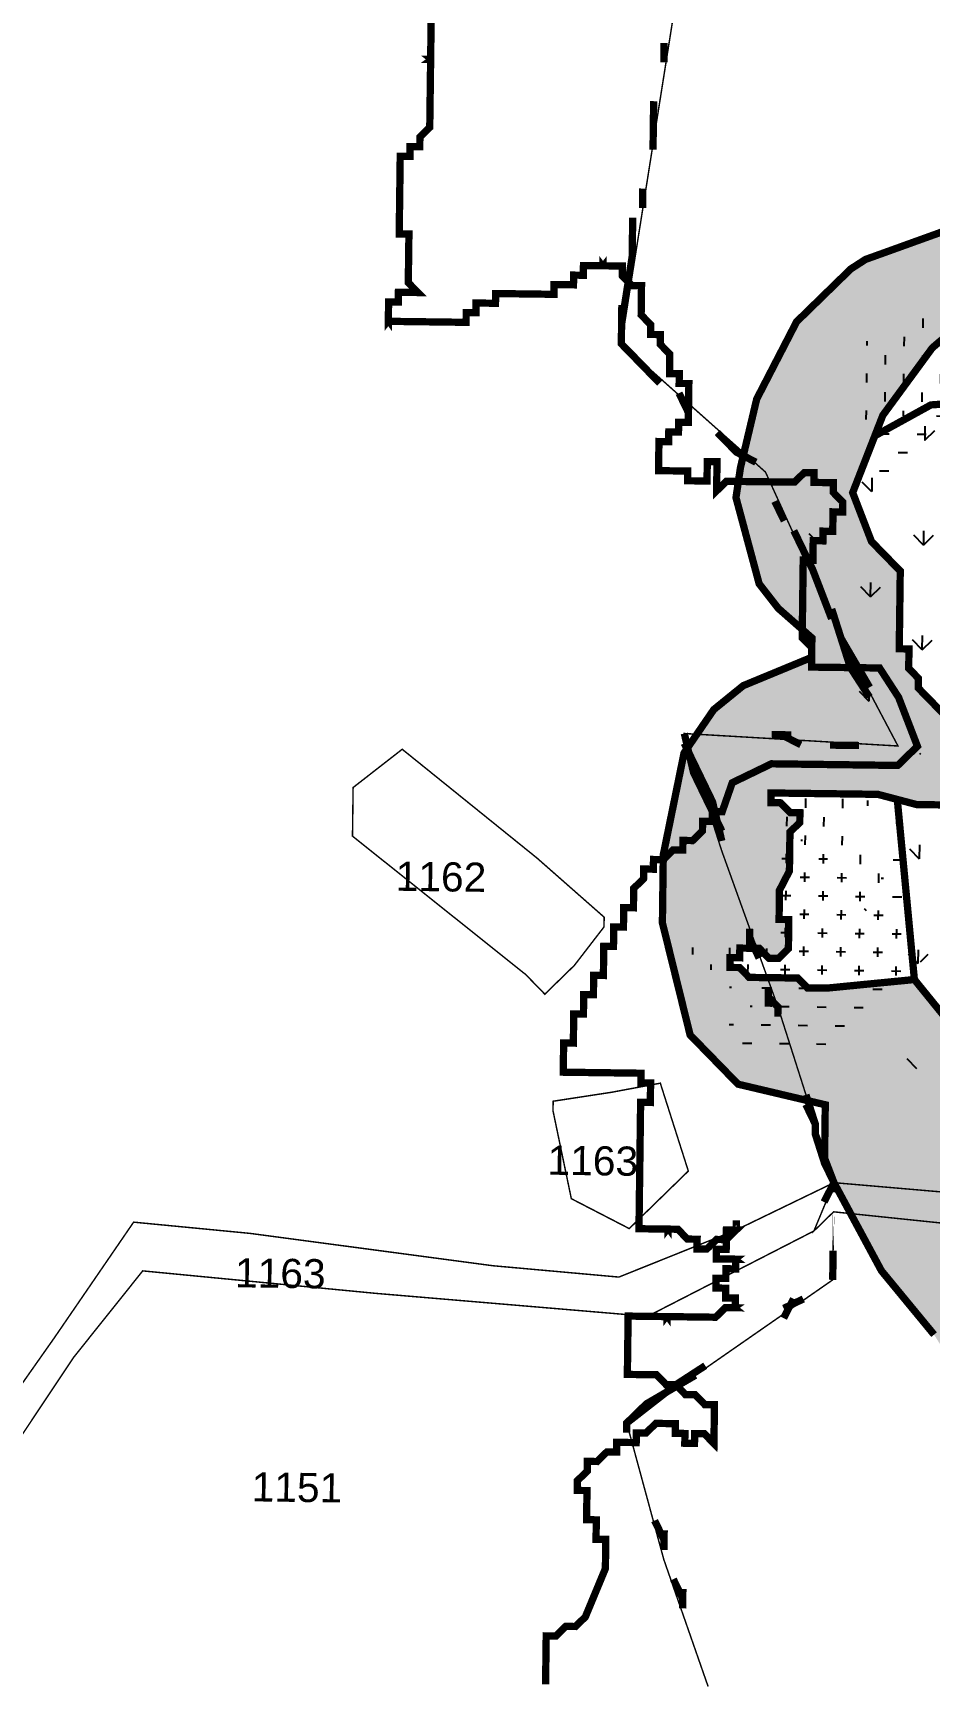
# Model space of a CAD drawing. Header units: metres. Extents: x 259177 to 277314, y 2171367 to 2185445.
# Drawn here: x 265982 to 266348, y 2171507 to 2172185 of the extents above; entities that cross this region are included whole.
import ezdxf

# ---------------------------------------------------------------- set-up
doc = ezdxf.new("R2010")
doc.units = ezdxf.units.M
doc.header["$MEASUREMENT"] = 0
for name, color, linetype in [('CRZ LINE FOR RIVER OR CREEK', 84, 'Continuous'), ('HAZARDS LINE', 1, 'Continuous'), ('HIGH TIDE LINE', 6, 'Continuous'), ('INTERTIDAL ZONE', 5, 'Continuous'), ('MANGROOVE', 112, 'Continuous'), ('MANGROOVE @ 1', 112, 'Continuous'), ('NDZ-200M FROM CRZ', 30, 'Continuous'), ('SURVEY NO.', 7, 'Continuous'), ('SURVEY PLOT BOUNDARY', 35, 'Continuous'), ('VILLAGE BOUNDARY', 212, 'Continuous')]:
    doc.layers.add(name, color=color, linetype=linetype)
doc.styles.add('PDF Arial', font='arial.ttf')
pattern_1 = [(0, (282121.8385900921, 2174200.382870462), (0.0127, 0.0127), [0.00635, -0.01905]), (90, (282121.8417650922, 2174200.379695462), (-0.0127, 0.0127), [0.00635, -0.01905])]

# ---------------------------------------------------------------- blocks, each defined once
blk = doc.blocks.new('FEWEWFEWQT')
at = {"layer": 'INTERTIDAL ZONE'}
h = blk.add_hatch(dxfattribs=at)
h.set_pattern_fill('CROSS', color=256, scale=0.002)
h.set_pattern_definition(pattern_1)
h.paths.add_polyline_path([(282136.1171030496, 2174202.615828844), (282136.1237692997, 2174202.622496067), (282136.1237692997, 2174202.629163289), (282136.1304354108, 2174202.629163289), (282136.1304354108, 2174202.635830511), (282136.1371015219, 2174202.635830511), (282136.1371015219, 2174202.642497733), (282136.1437677719, 2174202.649164956), (282136.150433883, 2174202.649164956), (282136.150433883, 2174202.655832177), (282136.157100133, 2174202.655832177), (282136.1637662441, 2174202.662499539), (282136.1704323552, 2174202.669166761), (282136.1770986052, 2174202.669166761), (282136.1770986052, 2174202.675833983), (282136.1904309663, 2174202.675833983), (282136.2037631886, 2174202.689168428), (282136.2104294386, 2174202.689168428), (282136.2104294386, 2174202.69583565), (282136.2237617997, 2174202.69583565), (282136.2304279107, 2174202.702502872), (282136.2437602719, 2174202.702502872), (282136.250426383, 2174202.709170094), (282136.2704248552, 2174202.709170094), (282136.2970895774, 2174202.715837317), (282136.3037556885, 2174202.722504539), (282136.3370865219, 2174202.722504539), (282136.350418883, 2174202.729171761), (282136.4237466608, 2174202.729171761), (282136.4237466608, 2174202.789176761), (282136.4104144386, 2174202.789176761), (282136.4037481886, 2174202.782509539), (282136.4037481886, 2174202.775842316), (282136.3970820775, 2174202.775842316), (282136.3970820775, 2174202.769175095), (282136.3904158275, 2174202.769175095), (282136.3904158275, 2174202.762507872), (282136.3770836052, 2174202.762507872), (282136.3570849941, 2174202.75584065), (282136.3437527719, 2174202.75584065), (282136.2837572164, 2174202.749173427), (282136.2770911052, 2174202.749173427), (282136.2770911052, 2174202.742506206), (282136.2637587441, 2174202.742506206), (282136.2370940219, 2174202.735838983), (282136.2237617997, 2174202.735838983), (282136.2237617997, 2174202.729171761), (282136.2104294386, 2174202.729171761), (282136.2104294386, 2174202.722504539), (282136.1904309663, 2174202.715837317), (282136.1770986052, 2174202.709170094), (282136.1770986052, 2174202.702502872), (282136.1637662441, 2174202.702502872), (282136.1637662441, 2174202.69583565), (282136.157100133, 2174202.69583565), (282136.1437677719, 2174202.682501205), (282136.0771061052, 2174202.642497733), (282136.0237767997, 2174202.595827178), (282135.9904459663, 2174202.549156622), (282135.9851387832, 2174202.535001971), (282136.0233041432, 2174202.556665561), (282136.0904384663, 2174202.562491067), (282136.0971045775, 2174202.569158289), (282136.0971045775, 2174202.582492733), (282136.1037706885, 2174202.582492733), (282136.1037706885, 2174202.595827178), (282136.1104369385, 2174202.6024944)])
h = blk.add_hatch(dxfattribs=at)
h.set_pattern_fill('CROSS', color=256, scale=0.002)
h.set_pattern_definition(pattern_1)
h.paths.add_polyline_path([(282136.003778258, 2174202.285801345), (282135.9904459663, 2174202.289134955), (282135.9171180497, 2174202.289134955), (282135.9171180497, 2174202.282467733), (282135.9237842996, 2174202.282467733), (282135.9304504108, 2174202.275800511), (282135.9371165219, 2174202.275800511), (282135.9371165219, 2174202.269133289), (282135.9304504108, 2174202.262466067), (282135.9304504108, 2174202.235797178), (282135.9237842996, 2174202.222462733), (282135.9237842996, 2174202.202461067), (282135.9304504108, 2174202.202461067), (282135.9304504108, 2174202.182459261), (282135.9237842996, 2174202.175792039), (282135.9171180497, 2174202.175792039), (282135.9104519386, 2174202.182459261), (282135.8971195775, 2174202.182459261), (282135.8971195775, 2174202.175792039), (282135.8904534663, 2174202.175792039), (282135.8904534663, 2174202.169124817), (282135.8971195775, 2174202.169124817), (282135.9037856886, 2174202.162457594), (282135.9371165219, 2174202.162457594), (282135.9437827719, 2174202.155790372), (282135.957115133, 2174202.155790372), (282136.0171105497, 2174202.162457594)])
at = {"layer": 'MANGROOVE @ 1'}
h = blk.add_hatch(dxfattribs=at)
h.set_pattern_fill('GRASS', color=256, scale=0.002)
h.set_pattern_definition([(90, (282121.8385900921, 2174200.382870462), (-0.03592102448, 0.03592102448), [0.009525, -0.06231704896]), (45, (282121.8385900921, 2174200.382870462), (-0.03592102448427661, 0.03592102448427661), [0.009525, -0.041275]), (135, (282121.8385900921, 2174200.382870462), (-0.03592102448427661, -0.03592102448427661), [0.009525, -0.041275])])
h.paths.add_polyline_path([(282136.1104369385, 2174202.282467733), (282136.1104369385, 2174202.295802178), (282136.1037706885, 2174202.295802178), (282136.1037706885, 2174202.3024694), (282136.0971045775, 2174202.322471066), (282136.0971045775, 2174202.342472733), (282136.0904384663, 2174202.349139955), (282136.0904384663, 2174202.3624744), (282136.0837722163, 2174202.369141622), (282136.0837722163, 2174202.382476067), (282136.0771061052, 2174202.382476067), (282136.0704398552, 2174202.402477733), (282136.0704398552, 2174202.415812178), (282136.0637737441, 2174202.415812178), (282136.0637737441, 2174202.495818845), (282136.0704398552, 2174202.495818845), (282136.0704398552, 2174202.509153289), (282136.0771061052, 2174202.509153289), (282136.0771061052, 2174202.515820511), (282136.0904384663, 2174202.515820511), (282136.0904384663, 2174202.522487733), (282136.1237692997, 2174202.522487733), (282136.1304354108, 2174202.515820511), (282136.1371015219, 2174202.515820511), (282136.1371015219, 2174202.522487733), (282136.1304354108, 2174202.522487733), (282136.1237692997, 2174202.529154955), (282136.0837722163, 2174202.529154955), (282136.0837722163, 2174202.5424894), (282136.0904384663, 2174202.5424894), (282136.0904384663, 2174202.562491067), (282136.0233041432, 2174202.556665561), (282135.9851387832, 2174202.535001971), (282135.9704473552, 2174202.495818845), (282135.9837797163, 2174202.462482733), (282135.9904459663, 2174202.455815511), (282136.0037781885, 2174202.442481067), (282136.0037781885, 2174202.389143289), (282136.0104444386, 2174202.389143289), (282136.0104444386, 2174202.375808844), (282136.0171105497, 2174202.369141622), (282136.0171105497, 2174202.3624744), (282136.0237767997, 2174202.355807178), (282136.0371090219, 2174202.342472733), (282136.0371090219, 2174202.329138289), (282136.0437752719, 2174202.329138289), (282136.0437752719, 2174202.315803844), (282136.050441383, 2174202.309136622), (282136.050441383, 2174202.3024694), (282136.0437752719, 2174202.3024694), (282136.0437752719, 2174202.289134955), (282136.0371090219, 2174202.289134955), (282136.0371090219, 2174202.282467733), (282136.0171105497, 2174202.282467733), (282136.003778258, 2174202.285801345), (282136.0171105497, 2174202.162457594), (282136.050441383, 2174202.122454261), (282136.0437752719, 2174202.095785372), (282136.0404421469, 2174202.079117317), (282136.0794212197, 2174202.044676322), (282136.1275831498, 2174202.03145375), (282136.1668876495, 2174202.047765539), (282136.157100133, 2174202.062449261), (282136.150433883, 2174202.069116483), (282136.150433883, 2174202.075783705), (282136.1437677719, 2174202.075783705), (282136.1437677719, 2174202.082450928), (282136.1371015219, 2174202.082450928), (282136.1371015219, 2174202.08911815), (282136.1304354108, 2174202.095785372), (282136.1304354108, 2174202.129121483), (282136.1171030496, 2174202.195793844), (282136.1171030496, 2174202.215795511)])
at = {"layer": 'NDZ-200M FROM CRZ'}
h = blk.add_hatch(dxfattribs=at)
h.set_pattern_fill('CROSS', color=256, scale=0.002)
h.set_pattern_definition(pattern_1)
h.paths.add_polyline_path([(282136.1437677719, 2174201.895768705), (282136.1237692997, 2174201.942439261), (282136.0771061052, 2174201.989109816), (282136.050441383, 2174202.035780372), (282136.0371090219, 2174202.062449261), (282136.0404421469, 2174202.079117317), (282136.0437752719, 2174202.095785372), (282136.050441383, 2174202.122454261), (282136.0171105497, 2174202.162457594), (282135.957115133, 2174202.155790372), (282135.9437827719, 2174202.155790372), (282135.9371165219, 2174202.162457594), (282135.9037856886, 2174202.162457594), (282135.8971195775, 2174202.169124817), (282135.8904534663, 2174202.169124817), (282135.8904534663, 2174202.175792039), (282135.8971195775, 2174202.175792039), (282135.8971195775, 2174202.182459261), (282135.9104519386, 2174202.182459261), (282135.9171180497, 2174202.175792039), (282135.9237842996, 2174202.175792039), (282135.9304504108, 2174202.182459261), (282135.9304504108, 2174202.202461067), (282135.9237842996, 2174202.202461067), (282135.9237842996, 2174202.222462733), (282135.9304504108, 2174202.235797178), (282135.9304504108, 2174202.262466067), (282135.9371165219, 2174202.269133289), (282135.9371165219, 2174202.275800511), (282135.9304504108, 2174202.275800511), (282135.9237842996, 2174202.282467733), (282135.9171180497, 2174202.282467733), (282135.9171180497, 2174202.289134955), (282135.9904459663, 2174202.289134955), (282136.003778258, 2174202.285801345), (282136.0171105497, 2174202.282467733), (282136.0371090219, 2174202.282467733), (282136.0371090219, 2174202.289134955), (282136.0437752719, 2174202.289134955), (282136.0437752719, 2174202.3024694), (282136.050441383, 2174202.3024694), (282136.050441383, 2174202.309136622), (282136.0437752719, 2174202.315803844), (282136.0437752719, 2174202.329138289), (282136.0371090219, 2174202.329138289), (282136.0371090219, 2174202.342472733), (282136.0237767997, 2174202.355807178), (282136.0171105497, 2174202.3624744), (282136.0171105497, 2174202.369141622), (282136.0104444386, 2174202.375808844), (282136.0104444386, 2174202.389143289), (282136.0037781885, 2174202.389143289), (282136.0037781885, 2174202.442481067), (282135.9904459663, 2174202.455815511), (282135.9837797163, 2174202.462482733), (282135.9704473552, 2174202.495818845), (282135.9851387832, 2174202.535001971), (282135.9904459663, 2174202.549156622), (282136.0237767997, 2174202.595827178), (282136.0771061052, 2174202.642497733), (282136.1437677719, 2174202.682501205), (282136.157100133, 2174202.69583565), (282136.1637662441, 2174202.69583565), (282136.1637662441, 2174202.702502872), (282136.1770986052, 2174202.702502872), (282136.1770986052, 2174202.709170094), (282136.1904309663, 2174202.715837317), (282136.2104294386, 2174202.722504539), (282136.2104294386, 2174202.729171761), (282136.2237617997, 2174202.729171761), (282136.2237617997, 2174202.735838983), (282136.2370940219, 2174202.735838983), (282136.2637587441, 2174202.742506206), (282136.2770911052, 2174202.742506206), (282136.2770911052, 2174202.749173427), (282136.2837572164, 2174202.749173427), (282136.3437527719, 2174202.75584065), (282136.3570849941, 2174202.75584065), (282136.3770836052, 2174202.762507872), (282136.3904158275, 2174202.762507872), (282136.3904158275, 2174202.769175095), (282136.3970820775, 2174202.769175095), (282136.3970820775, 2174202.775842316), (282136.4037481886, 2174202.775842316), (282136.4037481886, 2174202.782509539), (282136.4104144386, 2174202.789176761), (282136.4237466608, 2174202.789176761), (282136.4237466608, 2174202.729171761), (282136.350418883, 2174202.729171761), (282136.3370865219, 2174202.722504539), (282136.3037556885, 2174202.722504539), (282136.2970895774, 2174202.715837317), (282136.2704248552, 2174202.709170094), (282136.250426383, 2174202.709170094), (282136.2437602719, 2174202.702502872), (282136.2304279107, 2174202.702502872), (282136.2237617997, 2174202.69583565), (282136.2104294386, 2174202.69583565), (282136.2104294386, 2174202.689168428), (282136.2037631886, 2174202.689168428), (282136.1904309663, 2174202.675833983), (282136.1770986052, 2174202.675833983), (282136.1770986052, 2174202.669166761), (282136.1704323552, 2174202.669166761), (282136.1637662441, 2174202.662499539), (282136.157100133, 2174202.655832177), (282136.150433883, 2174202.655832177), (282136.150433883, 2174202.649164956), (282136.1437677719, 2174202.649164956), (282136.1371015219, 2174202.642497733), (282136.1371015219, 2174202.635830511), (282136.1304354108, 2174202.635830511), (282136.1304354108, 2174202.629163289), (282136.1237692997, 2174202.629163289), (282136.1237692997, 2174202.622496067), (282136.1171030496, 2174202.615828844), (282136.1104369385, 2174202.6024944), (282136.1037706885, 2174202.595827178), (282136.1037706885, 2174202.582492733), (282136.0971045775, 2174202.582492733), (282136.0971045775, 2174202.569158289), (282136.0904384663, 2174202.562491067), (282136.0904384663, 2174202.5424894), (282136.0837722163, 2174202.5424894), (282136.0837722163, 2174202.529154955), (282136.1237692997, 2174202.529154955), (282136.1304354108, 2174202.522487733), (282136.1371015219, 2174202.522487733), (282136.1371015219, 2174202.515820511), (282136.1304354108, 2174202.515820511), (282136.1237692997, 2174202.522487733), (282136.0904384663, 2174202.522487733), (282136.0904384663, 2174202.515820511), (282136.0771061052, 2174202.515820511), (282136.0771061052, 2174202.509153289), (282136.0704398552, 2174202.509153289), (282136.0704398552, 2174202.495818845), (282136.0637737441, 2174202.495818845), (282136.0637737441, 2174202.415812178), (282136.0704398552, 2174202.415812178), (282136.0704398552, 2174202.402477733), (282136.0771061052, 2174202.382476067), (282136.0837722163, 2174202.382476067), (282136.0837722163, 2174202.369141622), (282136.0904384663, 2174202.3624744), (282136.0904384663, 2174202.349139955), (282136.0971045775, 2174202.342472733), (282136.0971045775, 2174202.322471066), (282136.1037706885, 2174202.3024694), (282136.1037706885, 2174202.295802178), (282136.1104369385, 2174202.295802178), (282136.1104369385, 2174202.282467733), (282136.1171030496, 2174202.215795511), (282136.1171030496, 2174202.195793844), (282136.1304354108, 2174202.129121483), (282136.1304354108, 2174202.095785372), (282136.1371015219, 2174202.08911815), (282136.1371015219, 2174202.082450928), (282136.1437677719, 2174202.082450928), (282136.1437677719, 2174202.075783705), (282136.150433883, 2174202.075783705), (282136.150433883, 2174202.069116483), (282136.157100133, 2174202.062449261), (282136.1668876495, 2174202.047765539), (282136.1704323552, 2174202.042447594), (282136.1770986052, 2174202.035780372), (282136.1770986052, 2174202.02911315), (282136.1837647163, 2174202.022445928), (282136.1837647163, 2174202.015778705), (282136.1904309663, 2174202.015778705), (282136.1904309663, 2174202.009111483), (282136.1970970774, 2174202.002444261), (282136.1970970774, 2174201.989109816), (282136.2037631886, 2174201.989109816), (282136.2037631886, 2174201.96910815), (282136.2104294386, 2174201.96910815), (282136.2104294386, 2174201.942439261), (282136.2170955497, 2174201.942439261), (282136.2170955497, 2174201.929104817), (282136.2237617997, 2174201.922437594), (282136.2237617997, 2174201.915770372), (282136.2304279107, 2174201.90910315), (282136.2304279107, 2174201.902435928), (282136.2437602719, 2174201.889101483), (282136.250426383, 2174201.875767039), (282136.2570924941, 2174201.84909815), (282136.2637587441, 2174201.84909815), (282136.2637587441, 2174201.835763705), (282136.2704248552, 2174201.835763705), (282136.2770911052, 2174201.829096483), (282136.2837572164, 2174201.822429261), (282136.2904233274, 2174201.822429261), (282136.2904233274, 2174201.815762039), (282136.2970895774, 2174201.815762039), (282136.2970895774, 2174201.802427595), (282136.2904233274, 2174201.802427595), (282136.2904233274, 2174201.78909315), (282136.2970895774, 2174201.78909315), (282136.2970895774, 2174201.782425927), (282136.3370865219, 2174201.782425927), (282136.3704173552, 2174201.78909315), (282136.4237466608, 2174201.78909315), (282136.4237466608, 2174201.795760372), (282136.4304129108, 2174201.795760372), (282136.4304129108, 2174201.809094816), (282136.3770836052, 2174201.809094816), (282136.3704173552, 2174201.815762039), (282136.3704173552, 2174201.829096483), (282136.3637512441, 2174201.835763705), (282136.3637512441, 2174201.842430928), (282136.3570849941, 2174201.842430928), (282136.3570849941, 2174201.84909815), (282136.3437527719, 2174201.862432594), (282136.3370865219, 2174201.862432594), (282136.3370865219, 2174201.869099817), (282136.3304204108, 2174201.875767039), (282136.3170880497, 2174201.895768705), (282136.3037556885, 2174201.90910315), (282136.3037556885, 2174201.915770372), (282136.2970895774, 2174201.915770372), (282136.2970895774, 2174201.929104817), (282136.2904233274, 2174201.929104817), (282136.2904233274, 2174201.949106483), (282136.2970895774, 2174201.949106483), (282136.3037556885, 2174201.955773706), (282136.3037556885, 2174201.962440928), (282136.3104219385, 2174201.962440928), (282136.3170880497, 2174201.96910815), (282136.3237541608, 2174201.96910815), (282136.3237541608, 2174201.982442594), (282136.3304204108, 2174201.982442594), (282136.3304204108, 2174202.022445928), (282136.3237541608, 2174202.02911315), (282136.3237541608, 2174202.035780372), (282136.3304204108, 2174202.075783705), (282136.3304204108, 2174202.102452594), (282136.3237541608, 2174202.102452594), (282136.3237541608, 2174202.189126622), (282136.3304204108, 2174202.195793844), (282136.3304204108, 2174202.215795511), (282136.3370865219, 2174202.215795511), (282136.3370865219, 2174202.222462733), (282136.350418883, 2174202.222462733), (282136.350418883, 2174202.229129956), (282136.3637512441, 2174202.229129956), (282136.3637512441, 2174202.235797178), (282136.3704173552, 2174202.235797178), (282136.3704173552, 2174202.2424644), (282136.3637512441, 2174202.249131622), (282136.3637512441, 2174202.255798844), (282136.3570849941, 2174202.262466067), (282136.3570849941, 2174202.269133289), (282136.350418883, 2174202.269133289), (282136.350418883, 2174202.275800511), (282136.3437527719, 2174202.275800511), (282136.3370865219, 2174202.282467733), (282136.3304204108, 2174202.289134955), (282136.3237541608, 2174202.289134955), (282136.3237541608, 2174202.295802178), (282136.3170880497, 2174202.295802178), (282136.3170880497, 2174202.309136622), (282136.3237541608, 2174202.315803844), (282136.3237541608, 2174202.322471066), (282136.3304204108, 2174202.322471066), (282136.3304204108, 2174202.335805511), (282136.3370865219, 2174202.335805511), (282136.3370865219, 2174202.342472733), (282136.350418883, 2174202.342472733), (282136.350418883, 2174202.335805511), (282136.3570849941, 2174202.335805511), (282136.3570849941, 2174202.329138289), (282136.3637512441, 2174202.329138289), (282136.3637512441, 2174202.315803844), (282136.3704173552, 2174202.309136622), (282136.3770836052, 2174202.295802178), (282136.3770836052, 2174202.289134955), (282136.3837497163, 2174202.289134955), (282136.3837497163, 2174202.275800511), (282136.3904158275, 2174202.269133289), (282136.3904158275, 2174202.262466067), (282136.3970820775, 2174202.262466067), (282136.3970820775, 2174202.255798844), (282136.4037481886, 2174202.255798844), (282136.4037481886, 2174202.249131622), (282136.4170805496, 2174202.249131622), (282136.4170805496, 2174202.235797178), (282136.4237466608, 2174202.235797178), (282136.4237466608, 2174202.215795511), (282136.4170805496, 2174202.215795511), (282136.4170805496, 2174202.202461067), (282136.4104144386, 2174202.202461067), (282136.4104144386, 2174202.195793844), (282136.4037481886, 2174202.195793844), (282136.4037481886, 2174202.189126622), (282136.3904158275, 2174202.189126622), (282136.3904158275, 2174202.182459261), (282136.3837497163, 2174202.182459261), (282136.3837497163, 2174202.175792039), (282136.3770836052, 2174202.169124817), (282136.3770836052, 2174202.155790372), (282136.3704173552, 2174202.14912315), (282136.3704173552, 2174202.129121483), (282136.3637512441, 2174202.122454261), (282136.3637512441, 2174202.109119817), (282136.3570849941, 2174202.075783705), (282136.350418883, 2174202.069116483), (282136.350418883, 2174202.055782039), (282136.3437527719, 2174202.049114816), (282136.3437527719, 2174202.042447594), (282136.350418883, 2174202.042447594), (282136.350418883, 2174202.035780372), (282136.3570849941, 2174202.035780372), (282136.3570849941, 2174202.02911315), (282136.3770836052, 2174202.02911315), (282136.3904158275, 2174202.02911315), (282136.3970820775, 2174202.022445928), (282136.4104144386, 2174202.022445928), (282136.4104144386, 2174202.015778705), (282136.4304129108, 2174202.015778705), (282136.4304129108, 2174202.022445928), (282136.450411383, 2174202.022445928), (282136.4570774941, 2174202.02911315), (282136.4637437441, 2174202.02911315), (282136.4637437441, 2174202.035780372), (282136.4704098552, 2174202.042447594), (282136.4770761052, 2174202.042447594), (282136.4770761052, 2174202.035780372), (282136.4837422163, 2174202.035780372), (282136.4837422163, 2174202.022445928), (282136.4904083274, 2174202.022445928), (282136.4970745774, 2174202.015778705), (282136.5037406886, 2174202.015778705), (282136.5037406886, 2174202.009111483), (282136.5437377719, 2174202.009111483), (282136.5437377719, 2174202.015778705), (282136.550403883, 2174202.015778705), (282136.550403883, 2174202.022445928), (282136.5904008275, 2174202.022445928), (282136.5904008275, 2174202.02911315), (282136.5970670775, 2174202.02911315), (282136.5970670775, 2174202.035780372), (282136.6037331885, 2174202.035780372), (282136.6037331885, 2174202.042447594), (282136.6103994385, 2174202.049114816), (282136.6170655497, 2174202.049114816), (282136.6170655497, 2174202.055782039), (282136.6237316608, 2174202.062449261), (282136.6237316608, 2174202.069116483), (282136.650396383, 2174202.069116483), (282136.650396383, 2174202.075783705), (282136.6637287441, 2174202.075783705), (282136.6637287441, 2174202.082450928), (282136.6703948552, 2174202.08911815), (282136.6703948552, 2174202.095785372), (282136.6770611052, 2174202.102452594), (282136.6903933274, 2174202.115787039), (282136.6903933274, 2174202.122454261), (282136.6970595774, 2174202.122454261), (282136.6970595774, 2174202.129121483), (282136.7037256886, 2174202.129121483), (282136.7103919386, 2174202.135788706), (282136.7237241608, 2174202.135788706), (282136.7237241608, 2174202.142455928), (282136.7370565219, 2174202.142455928), (282136.7370565219, 2174202.129121483), (282136.743722633, 2174202.129121483), (282136.743722633, 2174202.095785372), (282136.750388883, 2174202.08911815), (282136.7837197163, 2174202.08911815), (282136.8037181885, 2174202.075783705), (282136.8303829108, 2174202.075783705), (282136.8970445775, 2174202.062449261), (282136.9237091608, 2174202.062449261), (282136.950373883, 2174202.08911815), (282136.9703723552, 2174202.095785372), (282137.0103692997, 2174202.095785372), (282137.0303679107, 2174202.082450928), (282137.043700133, 2174202.055782039), (282137.050366383, 2174202.035780372), (282137.050366383, 2174202.015778705), (282137.0636987441, 2174201.989109816), (282137.0836972164, 2174201.96910815), (282137.1170280497, 2174201.962440928), (282137.1636912441, 2174201.962440928), (282137.1903558274, 2174201.975775372), (282137.1970220775, 2174201.889101483), (282137.1970220775, 2174201.822429261), (282137.1836897163, 2174201.822429261), (282137.0636987441, 2174201.835763705), (282137.043700133, 2174201.842430928), (282137.0237016608, 2174201.882434261), (282137.0170355497, 2174201.929104817), (282136.9970370774, 2174201.942439261), (282136.9770384663, 2174201.942439261), (282136.9637062441, 2174201.915770372), (282136.9703723552, 2174201.895768705), (282136.9770384663, 2174201.869099817), (282136.9903708274, 2174201.84909815), (282136.9970370774, 2174201.835763705), (282136.7170580497, 2174201.809094816), (282136.7170580497, 2174201.802427595), (282136.7103919386, 2174201.802427595), (282136.7103919386, 2174201.795760372), (282136.6837272163, 2174201.795760372), (282136.6837272163, 2174201.775758706), (282136.7570549941, 2174201.775758706), (282136.7570549941, 2174201.782425927), (282136.7770534664, 2174201.782425927), (282136.8037181885, 2174201.78909315), (282136.850381383, 2174201.78909315), (282136.9170430496, 2174201.802427595), (282136.943707633, 2174201.802427595), (282136.9970370774, 2174201.809094816), (282137.1570249941, 2174201.809094816), (282137.1703573552, 2174201.802427595), (282137.1836897163, 2174201.802427595), (282137.1903558274, 2174201.795760372), (282137.1970220775, 2174201.795760372), (282137.2036881886, 2174201.78909315), (282137.2170205496, 2174201.78909315), (282137.2370190219, 2174201.775758706), (282137.243685133, 2174201.769091483), (282137.250351383, 2174201.769091483), (282137.250351383, 2174201.762424261), (282137.2570174941, 2174201.762424261), (282137.2570174941, 2174201.755757039), (282137.2650168552, 2174201.755757039), (282137.2703498552, 2174201.782425927), (282137.2836822163, 2174201.84909815), (282137.2890990477, 2174201.882323205), (282137.2770159663, 2174201.922437594), (282137.2703498552, 2174202.002444261), (282137.250351383, 2174202.035548632), (282137.1986681985, 2174202.051795245), (282137.1770234663, 2174202.055782039), (282137.1230517955, 2174202.04801693), (282137.1105718003, 2174202.111062302), (282137.0923122112, 2174202.149043711), (282137.0038352071, 2174202.180759454), (282136.950373883, 2174202.182459261), (282136.9037106886, 2174202.155790372), (282136.8970445775, 2174202.14912315), (282136.850381383, 2174202.155790372), (282136.7837197163, 2174202.175792039), (282136.7170580497, 2174202.175792039), (282136.6637287441, 2174202.169124817), (282136.6137324941, 2174202.14912315), (282136.5442316871, 2174202.10827219), (282136.5404046469, 2174202.102452594), (282136.5037406886, 2174202.102452594), (282136.4370790219, 2174202.109119817), (282136.4237466608, 2174202.105786205), (282136.4104144386, 2174202.115787039), (282136.4404121469, 2174202.125787872), (282136.4770761052, 2174202.175792039), (282136.4837422163, 2174202.202461067), (282136.4770761052, 2174202.229129956), (282136.4137474941, 2174202.289134955), (282136.4170805496, 2174202.309776558), (282136.4104144386, 2174202.335805511), (282136.3737504802, 2174202.375808844), (282136.3404196469, 2174202.375808844), (282136.3186759534, 2174202.359934852), (282136.2704248552, 2174202.319137455), (282136.2770911052, 2174202.265799677), (282136.2704248552, 2174202.195793844), (282136.2737579802, 2174202.135788706), (282136.2919771847, 2174202.087694889), (282136.2937564524, 2174202.072450094), (282136.2704248552, 2174202.042447594), (282136.2404866873, 2174202.082738602), (282136.2237617997, 2174202.109119817), (282136.2104294386, 2174202.142455928), (282136.200430133, 2174202.215795511), (282136.1904309663, 2174202.275800511), (282136.1770986052, 2174202.3324719), (282136.1531796989, 2174202.354434055), (282136.1471008274, 2174202.382476067), (282136.1437677719, 2174202.385809678), (282136.1404346469, 2174202.442481067), (282136.1437677719, 2174202.459149122), (282136.153767008, 2174202.4824844), (282136.1637662441, 2174202.502486066), (282136.1770986052, 2174202.5724919), (282136.1670992997, 2174202.605828011), (282136.1637662441, 2174202.622466918), (282136.2037631886, 2174202.655832177), (282136.2237617997, 2174202.662499539), (282136.2470933275, 2174202.675833983), (282136.2637587441, 2174202.675833983), (282136.3204211052, 2174202.69583565), (282136.3404196469, 2174202.69583565), (282136.3437527719, 2174202.702502872), (282136.3704173552, 2174202.702502872), (282136.3837497163, 2174202.69583565), (282136.4370790219, 2174202.689168428), (282136.450411383, 2174202.69583565), (282136.4537444385, 2174202.705836483), (282136.4662160272, 2174202.734508663), (282136.4570774941, 2174202.75584065), (282136.4337459664, 2174202.802511205), (282136.3770836052, 2174202.802511205), (282136.3737504802, 2174202.795843983), (282136.3170880497, 2174202.782509539), (282136.3037556885, 2174202.775842316), (282136.2537594386, 2174202.772508706), (282136.1970970774, 2174202.75584065), (282136.1737654802, 2174202.739172594), (282136.1471008274, 2174202.722504539), (282136.0928564103, 2174202.686551704), (282136.0604406886, 2174202.689168428), (282136.0304429108, 2174202.675833983), (282135.9771136052, 2174202.655832177), (282135.9671142997, 2174202.649164956), (282135.9304504108, 2174202.612495233), (282135.9037856886, 2174202.559157455), (282135.8932703058, 2174202.512025075), (282135.8904534663, 2174202.491383377), (282135.9071188135, 2174202.432480233), (282135.9204511747, 2174202.415812178), (282135.9437827719, 2174202.395810511), (282135.9437827719, 2174202.382476067), (282135.8971195775, 2174202.3624744), (282135.8771210358, 2174202.345806344), (282135.857122633, 2174202.315803844), (282135.8437902719, 2174202.245798011), (282135.8437902719, 2174202.199127455), (282135.8637887441, 2174202.122454261), (282135.8971195775, 2174202.08911815), (282135.957115133, 2174202.075783705), (282135.957115133, 2174202.035780372), (282135.9637812441, 2174202.022445928), (282135.9971120774, 2174201.962440928), (282136.0337760358, 2174201.919103983), (282136.0704398552, 2174201.862432594), (282136.0904384663, 2174201.822429261), (282136.0971045775, 2174201.795760372), (282136.1171030496, 2174201.702419122), (282136.122637748, 2174201.691348111), (282136.1237692997, 2174201.682417456), (282136.2237617997, 2174201.682417456), (282136.2170955497, 2174201.689084677), (282136.2170955497, 2174201.6957519), (282136.2104294386, 2174201.6957519), (282136.2104294386, 2174201.702419122), (282136.2037631886, 2174201.709086345), (282136.2037631886, 2174201.715753566), (282136.1970970774, 2174201.715753566), (282136.1970970774, 2174201.722420928), (282136.1904309663, 2174201.722420928), (282136.1904309663, 2174201.72908815), (282136.1970970774, 2174201.72908815), (282136.1970970774, 2174201.742422594), (282136.2237617997, 2174201.742422594), (282136.2237617997, 2174201.755757039), (282136.2037631886, 2174201.755757039), (282136.1770986052, 2174201.829096483)])
at = {"layer": 'CRZ LINE FOR RIVER OR CREEK', "ltscale": 0.05, "const_width": 0.005}
blk.add_lwpolyline([(282136.0337760358, 2174201.919103983), (282135.9971120774, 2174201.962440928), (282135.9637812441, 2174202.022445928), (282135.957115133, 2174202.035780372), (282135.957115133, 2174202.075783705), (282135.8971195775, 2174202.08911815), (282135.8637887441, 2174202.122454261), (282135.8437902719, 2174202.199127455), (282135.8437902719, 2174202.245798011), (282135.857122633, 2174202.315803844), (282135.8771210358, 2174202.345806344), (282135.8971195775, 2174202.3624744), (282135.9437827719, 2174202.382476067), (282135.9437827719, 2174202.395810511), (282135.9204511747, 2174202.415812178), (282135.9071188135, 2174202.432480233), (282135.8904534663, 2174202.491383377), (282135.8932703058, 2174202.512025075), (282135.9037856886, 2174202.559157455), (282135.9304504108, 2174202.612495233), (282135.9671142997, 2174202.649164956), (282135.9771136052, 2174202.655832177), (282136.0304429108, 2174202.675833983)], dxfattribs=at)
at = {"layer": 'HAZARDS LINE', "lineweight": 18, "const_width": 0.005}
blk.add_lwpolyline([(282135.6771361052, 2174202.829180094), (282135.6771361052, 2174202.789176761), (282135.6771361052, 2174202.742506206), (282135.6704699941, 2174202.735838983), (282135.6704699941, 2174202.729171761), (282135.6638037441, 2174202.729171761), (282135.6638037441, 2174202.722504539), (282135.657137633, 2174202.722504539), (282135.657137633, 2174202.669166761), (282135.6638037441, 2174202.669166761), (282135.6638037441, 2174202.635830511), (282135.6704699941, 2174202.629163289), (282135.657137633, 2174202.629163289), (282135.657137633, 2174202.622496067), (282135.650471383, 2174202.622496067), (282135.650471383, 2174202.609161622), (282135.7038008274, 2174202.609161622), (282135.7038008274, 2174202.615828844), (282135.7104669386, 2174202.615828844), (282135.7104669386, 2174202.622496067), (282135.7237992997, 2174202.622496067), (282135.7237992997, 2174202.629163289), (282135.7637962441, 2174202.629163289), (282135.7637962441, 2174202.635830511), (282135.7771286052, 2174202.635830511), (282135.7771286052, 2174202.642497733), (282135.7837947163, 2174202.642497733), (282135.7837947163, 2174202.649164956), (282135.7971270774, 2174202.649164956), (282135.8104594385, 2174202.649164956), (282135.8104594385, 2174202.642497733), (282135.8171255497, 2174202.635830511), (282135.8237917997, 2174202.635830511), (282135.8237917997, 2174202.615828844), (282135.8304579108, 2174202.609161622), (282135.8304579108, 2174202.6024944), (282135.8371240219, 2174202.6024944), (282135.8371240219, 2174202.595827178), (282135.8437902719, 2174202.589159955), (282135.8437902719, 2174202.575825511), (282135.850456383, 2174202.575825511), (282135.850456383, 2174202.569158289), (282135.857122633, 2174202.569158289), (282135.857122633, 2174202.5424894), (282135.850456383, 2174202.5424894), (282135.850456383, 2174202.535822178), (282135.8437902719, 2174202.535822178), (282135.8437902719, 2174202.529154955), (282135.8371240219, 2174202.529154955), (282135.8371240219, 2174202.509153289), (282135.857122633, 2174202.509153289), (282135.857122633, 2174202.502486066), (282135.8704548552, 2174202.502486066), (282135.8704548552, 2174202.515820511), (282135.8771211052, 2174202.515820511), (282135.8771211052, 2174202.495818845), (282135.8837872163, 2174202.502486066), (282135.9304504108, 2174202.502486066), (282135.9371165219, 2174202.509153289), (282135.9437827719, 2174202.509153289), (282135.9437827719, 2174202.502486066), (282135.957115133, 2174202.502486066), (282135.957115133, 2174202.495818845), (282135.9637812441, 2174202.489151622), (282135.9637812441, 2174202.4824844), (282135.957115133, 2174202.4824844), (282135.957115133, 2174202.469149956), (282135.950448883, 2174202.469149956), (282135.950448883, 2174202.462482733), (282135.9437827719, 2174202.462482733), (282135.9437827719, 2174202.449148289), (282135.9371165219, 2174202.449148289), (282135.9371165219, 2174202.395810511), (282135.9437827719, 2174202.389143289), (282135.9437827719, 2174202.375808844), (282135.9904459663, 2174202.375808844), (282136.0037781885, 2174202.355807178), (282136.0171105497, 2174202.322471066), (282136.0037781885, 2174202.309136622), (282135.9171180497, 2174202.309136622), (282135.8904534663, 2174202.295802178), (282135.8837872163, 2174202.275800511), (282135.8771211052, 2174202.275800511), (282135.8771211052, 2174202.269133289), (282135.8704548552, 2174202.269133289), (282135.8704548552, 2174202.262466067), (282135.8637887441, 2174202.255798844), (282135.857122633, 2174202.255798844), (282135.857122633, 2174202.249131622), (282135.850456383, 2174202.249131622), (282135.8437902719, 2174202.2424644), (282135.8371240219, 2174202.2424644), (282135.8371240219, 2174202.235797178), (282135.8304579108, 2174202.235797178), (282135.8304579108, 2174202.229129956), (282135.8237917997, 2174202.222462733), (282135.8237917997, 2174202.209128289), (282135.8171255497, 2174202.209128289), (282135.8171255497, 2174202.195793844), (282135.8104594385, 2174202.195793844), (282135.8104594385, 2174202.182459261), (282135.8037931885, 2174202.182459261), (282135.8037931885, 2174202.162457594), (282135.7971270774, 2174202.162457594), (282135.7971270774, 2174202.14912315), (282135.7904609664, 2174202.14912315), (282135.7904609664, 2174202.135788706), (282135.7837947163, 2174202.135788706), (282135.7837947163, 2174202.115787039), (282135.7771286052, 2174202.115787039), (282135.7771286052, 2174202.095785372), (282135.8304579108, 2174202.095785372), (282135.8304579108, 2174202.08911815), (282135.8371240219, 2174202.08911815), (282135.8371240219, 2174202.075783705), (282135.8304579108, 2174202.075783705), (282135.8304579108, 2174201.989109816), (282135.850456383, 2174201.989109816), (282135.857122633, 2174201.989109816), (282135.8637887441, 2174201.982442594), (282135.8704548552, 2174201.982442594), (282135.8704548552, 2174201.975775372), (282135.8771211052, 2174201.975775372), (282135.8837872163, 2174201.982442594), (282135.8904534663, 2174201.982442594), (282135.8904534663, 2174201.989109816), (282135.8971195775, 2174201.989109816), (282135.8904534663, 2174201.982442594), (282135.8904534663, 2174201.975775372), (282135.8837872163, 2174201.975775372), (282135.8837872163, 2174201.96910815), (282135.8971195775, 2174201.96910815), (282135.8971195775, 2174201.962440928), (282135.8904534663, 2174201.962440928), (282135.8904534663, 2174201.955773706), (282135.8837872163, 2174201.955773706), (282135.8837872163, 2174201.949106483), (282135.8904534663, 2174201.949106483), (282135.8904534663, 2174201.942439261), (282135.8971195775, 2174201.942439261), (282135.8971195775, 2174201.935772039), (282135.8904534663, 2174201.935772039), (282135.8837872163, 2174201.929104817), (282135.850456383, 2174201.929104817), (282135.8237917997, 2174201.929104817), (282135.8237917997, 2174201.889101483), (282135.8437902719, 2174201.889101483), (282135.850456383, 2174201.882434261), (282135.857122633, 2174201.882434261), (282135.8637887441, 2174201.875767039), (282135.8704548552, 2174201.875767039), (282135.8771211052, 2174201.869099817), (282135.8837872163, 2174201.869099817), (282135.8837872163, 2174201.842430928), (282135.8771211052, 2174201.84909815), (282135.8704548552, 2174201.84909815), (282135.8704548552, 2174201.842430928), (282135.8637887441, 2174201.842430928), (282135.8637887441, 2174201.84909815), (282135.857122633, 2174201.84909815), (282135.857122633, 2174201.855765372), (282135.8437902719, 2174201.855765372), (282135.8371240219, 2174201.84909815), (282135.8304579108, 2174201.84909815), (282135.8304579108, 2174201.842430928), (282135.8171255497, 2174201.842430928), (282135.8171255497, 2174201.835763705), (282135.8104594385, 2174201.835763705), (282135.8037931885, 2174201.829096483), (282135.7971270774, 2174201.829096483), (282135.7971270774, 2174201.822429261), (282135.7904609664, 2174201.815762039), (282135.7904609664, 2174201.809094816), (282135.7971270774, 2174201.809094816), (282135.7971270774, 2174201.78909315), (282135.8037931885, 2174201.78909315), (282135.8037931885, 2174201.775758706), (282135.8104594385, 2174201.775758706), (282135.8104594385, 2174201.755757039), (282135.7971270774, 2174201.722420928), (282135.7904609664, 2174201.715753566), (282135.7837947163, 2174201.715753566), (282135.7771286052, 2174201.709086345), (282135.7704623552, 2174201.709086345), (282135.7704623552, 2174201.675750233)], dxfattribs=at)
for points in [[(282135.6704699941, 2174202.789176761), (282135.6771361052, 2174202.789176761)], [(282135.7971270774, 2174202.655832177), (282135.7971270774, 2174202.649164956)], [(282135.650471383, 2174202.6024944), (282135.650471383, 2174202.609161622)], [(282135.8971195775, 2174201.989109816), (282135.8971195775, 2174201.995777039)], [(282135.850456383, 2174201.982442594), (282135.850456383, 2174201.989109816)], [(282135.9037856886, 2174201.96910815), (282135.8971195775, 2174201.96910815)], [(282135.9037856886, 2174201.935772039), (282135.8971195775, 2174201.935772039)], [(282135.850456383, 2174201.922437594), (282135.850456383, 2174201.929104817)]]:
    blk.add_lwpolyline(points, close=True, dxfattribs=at)
at = {"layer": 'HIGH TIDE LINE', "lineweight": 35, "const_width": 0.005}
for points in [[(282136.050441383, 2174202.122454261), (282136.0171105497, 2174202.162457594), (282135.957115133, 2174202.155790372), (282135.9437827719, 2174202.155790372), (282135.9371165219, 2174202.162457594), (282135.9037856886, 2174202.162457594), (282135.8971195775, 2174202.169124817), (282135.8904534663, 2174202.169124817), (282135.8904534663, 2174202.175792039), (282135.8971195775, 2174202.175792039), (282135.8971195775, 2174202.182459261), (282135.9104519386, 2174202.182459261), (282135.9171180497, 2174202.175792039), (282135.9237842996, 2174202.175792039), (282135.9304504108, 2174202.182459261), (282135.9304504108, 2174202.202461067), (282135.9237842996, 2174202.202461067), (282135.9237842996, 2174202.222462733), (282135.9304504108, 2174202.235797178), (282135.9304504108, 2174202.262466067), (282135.9371165219, 2174202.269133289), (282135.9371165219, 2174202.275800511), (282135.9304504108, 2174202.275800511), (282135.9237842996, 2174202.282467733), (282135.9171180497, 2174202.282467733), (282135.9171180497, 2174202.289134955), (282135.9904459663, 2174202.289134955), (282136.0171105497, 2174202.282467733), (282136.0371090219, 2174202.282467733)], [(282136.0371090219, 2174202.342472733), (282136.0237767997, 2174202.355807178), (282136.0171105497, 2174202.3624744), (282136.0171105497, 2174202.369141622), (282136.0104444386, 2174202.375808844), (282136.0104444386, 2174202.389143289), (282136.0037781885, 2174202.389143289), (282136.0037781885, 2174202.442481067), (282135.9904459663, 2174202.455815511), (282135.9837797163, 2174202.462482733), (282135.9704473552, 2174202.495818845), (282135.9904459663, 2174202.549156622), (282136.0237767997, 2174202.595827178), (282136.0771061052, 2174202.642497733)]]:
    blk.add_lwpolyline(points, dxfattribs=at)
at = {"layer": 'INTERTIDAL ZONE', "const_width": 0.005}
blk.add_lwpolyline([(282136.0771061052, 2174202.642497733), (282136.0237767997, 2174202.595827178), (282135.9904459663, 2174202.549156622), (282135.9851387832, 2174202.535001971), (282136.0233041432, 2174202.556665561), (282136.0904384663, 2174202.562491067)], dxfattribs=at)
blk.add_lwpolyline([(282136.003778258, 2174202.285801345), (282135.9904459663, 2174202.289134955), (282135.9171180497, 2174202.289134955), (282135.9171180497, 2174202.282467733), (282135.9237842996, 2174202.282467733), (282135.9304504108, 2174202.275800511), (282135.9371165219, 2174202.275800511), (282135.9371165219, 2174202.269133289), (282135.9304504108, 2174202.262466067), (282135.9304504108, 2174202.235797178), (282135.9237842996, 2174202.222462733), (282135.9237842996, 2174202.202461067), (282135.9304504108, 2174202.202461067), (282135.9304504108, 2174202.182459261), (282135.9237842996, 2174202.175792039), (282135.9171180497, 2174202.175792039), (282135.9104519386, 2174202.182459261), (282135.8971195775, 2174202.182459261), (282135.8971195775, 2174202.175792039), (282135.8904534663, 2174202.175792039), (282135.8904534663, 2174202.169124817), (282135.8971195775, 2174202.169124817), (282135.9037856886, 2174202.162457594), (282135.9371165219, 2174202.162457594), (282135.9437827719, 2174202.155790372), (282135.957115133, 2174202.155790372), (282136.0171105497, 2174202.162457594)], close=True, dxfattribs=at)
at = {"layer": 'MANGROOVE', "const_width": 0.005}
for points in [[(282136.0904384663, 2174202.562491067), (282136.0233041432, 2174202.556665561), (282135.9851387832, 2174202.535001971), (282135.9704473552, 2174202.495818845), (282135.9837797163, 2174202.462482733), (282135.9904459663, 2174202.455815511), (282136.0037781885, 2174202.442481067), (282136.0037781885, 2174202.389143289), (282136.0104444386, 2174202.389143289), (282136.0104444386, 2174202.375808844), (282136.0171105497, 2174202.369141622), (282136.0171105497, 2174202.3624744), (282136.0237767997, 2174202.355807178), (282136.0371090219, 2174202.342472733)], [(282136.0371090219, 2174202.282467733), (282136.0171105497, 2174202.282467733), (282136.003778258, 2174202.285801345), (282136.0171105497, 2174202.162457594), (282136.050441383, 2174202.122454261)]]:
    blk.add_lwpolyline(points, dxfattribs=at)
at = {"layer": 'NDZ-200M FROM CRZ', "const_width": 0.005}
for points in [[(282136.0304429108, 2174202.675833983), (282135.9771136052, 2174202.655832177), (282135.9671142997, 2174202.649164956), (282135.9304504108, 2174202.612495233), (282135.9037856886, 2174202.559157455), (282135.8932703058, 2174202.512025075), (282135.8904534663, 2174202.491383377), (282135.9071188135, 2174202.432480233), (282135.9204511747, 2174202.415812178), (282135.9437827719, 2174202.395810511), (282135.9437827719, 2174202.382476067), (282135.8971195775, 2174202.3624744), (282135.8771210358, 2174202.345806344), (282135.857122633, 2174202.315803844), (282135.8437902719, 2174202.245798011), (282135.8437902719, 2174202.199127455), (282135.8637887441, 2174202.122454261), (282135.8971195775, 2174202.08911815), (282135.957115133, 2174202.075783705), (282135.957115133, 2174202.035780372), (282135.9637812441, 2174202.022445928), (282135.9971120774, 2174201.962440928), (282136.0337760358, 2174201.919103983)], [(282136.050441383, 2174202.122454261), (282136.0171105497, 2174202.162457594), (282135.957115133, 2174202.155790372), (282135.9437827719, 2174202.155790372), (282135.9371165219, 2174202.162457594), (282135.9037856886, 2174202.162457594), (282135.8971195775, 2174202.169124817), (282135.8904534663, 2174202.169124817), (282135.8904534663, 2174202.175792039), (282135.8971195775, 2174202.175792039), (282135.8971195775, 2174202.182459261), (282135.9104519386, 2174202.182459261), (282135.9171180497, 2174202.175792039), (282135.9237842996, 2174202.175792039), (282135.9304504108, 2174202.182459261), (282135.9304504108, 2174202.202461067), (282135.9237842996, 2174202.202461067), (282135.9237842996, 2174202.222462733), (282135.9304504108, 2174202.235797178), (282135.9304504108, 2174202.262466067), (282135.9371165219, 2174202.269133289), (282135.9371165219, 2174202.275800511), (282135.9304504108, 2174202.275800511), (282135.9237842996, 2174202.282467733), (282135.9171180497, 2174202.282467733), (282135.9171180497, 2174202.289134955), (282135.9904459663, 2174202.289134955), (282136.003778258, 2174202.285801345), (282136.0171105497, 2174202.282467733), (282136.0371090219, 2174202.282467733)], [(282136.0371090219, 2174202.342472733), (282136.0237767997, 2174202.355807178), (282136.0171105497, 2174202.3624744), (282136.0171105497, 2174202.369141622), (282136.0104444386, 2174202.375808844), (282136.0104444386, 2174202.389143289), (282136.0037781885, 2174202.389143289), (282136.0037781885, 2174202.442481067), (282135.9904459663, 2174202.455815511), (282135.9837797163, 2174202.462482733), (282135.9704473552, 2174202.495818845), (282135.9851387832, 2174202.535001971), (282135.9904459663, 2174202.549156622), (282136.0237767997, 2174202.595827178), (282136.0771061052, 2174202.642497733)]]:
    blk.add_lwpolyline(points, dxfattribs=at)
at = {"layer": 'SURVEY PLOT BOUNDARY', "lineweight": 18, "const_width": 0.001}
for points in [[(282135.2171706886, 2174203.875934261), (282135.4438202719, 2174203.742589816), (282135.5438127719, 2174203.5092369), (282135.6838022163, 2174203.349223567), (282135.9104519386, 2174203.202544678), (282135.8904534663, 2174203.189210233), (282135.8637887441, 2174202.962524539), (282135.8104594385, 2174202.595827178), (282135.9104519386, 2174202.509153289), (282135.9637812441, 2174202.395810511), (282136.0037781885, 2174202.322471066), (282135.857122633, 2174202.329138289), (282135.8837872163, 2174202.249131622), (282135.9237842996, 2174202.142455928), (282135.950448883, 2174202.062449261), (282135.950448883, 2174202.055782039), (282135.9637812441, 2174202.022445928), (282135.950448883, 2174201.989109816), (282135.8371240219, 2174201.929104817), (282135.650471383, 2174201.942439261), (282135.4904834663, 2174201.955773706), (282135.4438202719, 2174201.895768705), (282135.3704924941, 2174201.782425927)], [(282135.3704924941, 2174201.782425927), (282135.4438202719, 2174201.895768705), (282135.4904834663, 2174201.955773706), (282135.650471383, 2174201.942439261), (282135.8371240219, 2174201.929104817), (282135.950448883, 2174201.989109816), (282135.9637812441, 2174202.002444261), (282136.1837647163, 2174201.982442594), (282136.4570774941, 2174201.90910315), (282136.6037331885, 2174201.862432594), (282136.3037556885, 2174201.755757039), (282136.3275039512, 2174201.675750233), (282136.3037556885, 2174201.755757039), (282136.6037331885, 2174201.862432594), (282136.5970670775, 2174201.862432594), (282136.7770534664, 2174201.815762039), (282136.9970370774, 2174201.769091483), (282137.1703573552, 2174201.72908815)], [(282137.1703573552, 2174201.72908815), (282136.9970370774, 2174201.769091483), (282136.7770534664, 2174201.815762039), (282136.5970670775, 2174201.862432594), (282136.6037331885, 2174201.862432594), (282136.4570774941, 2174201.90910315), (282136.1837647163, 2174201.982442594), (282135.9637812441, 2174202.002444261), (282135.950448883, 2174201.989109816), (282135.9637812441, 2174202.022445928), (282136.2370940219, 2174202.002444261), (282136.6370640219, 2174201.869099817), (282136.9237091608, 2174201.809094816), (282137.1903558274, 2174201.742422594)], [(282136.2370940219, 2174202.002444261), (282135.9637812441, 2174202.022445928), (282135.950448883, 2174202.055782039), (282135.950448883, 2174202.062449261), (282135.9237842996, 2174202.142455928), (282135.8837872163, 2174202.249131622), (282135.857122633, 2174202.329138289), (282136.0037781885, 2174202.322471066), (282135.9637812441, 2174202.395810511), (282135.9104519386, 2174202.509153289), (282135.8104594385, 2174202.595827178), (282135.8637887441, 2174202.962524539)]]:
    blk.add_lwpolyline(points, dxfattribs=at)
for points in [[(282135.6304729108, 2174202.289134955), (282135.6304729108, 2174202.255798844), (282135.6904684663, 2174202.209128289), (282135.750463883, 2174202.162457594), (282135.7637962441, 2174202.14912315), (282135.7837947163, 2174202.169124817), (282135.8037931885, 2174202.195793844), (282135.8037931885, 2174202.202461067), (282135.757130133, 2174202.2424644), (282135.6638037441, 2174202.315803844)], [(282135.7837947163, 2174202.169124817), (282135.7637962441, 2174202.14912315), (282135.750463883, 2174202.162457594), (282135.6904684663, 2174202.209128289), (282135.6304729108, 2174202.255798844), (282135.6304729108, 2174202.289134955), (282135.6638037441, 2174202.315803844), (282135.757130133, 2174202.2424644), (282135.8037931885, 2174202.202461067), (282135.8037931885, 2174202.195793844)], [(282135.7837947163, 2174202.009111483), (282135.8237917997, 2174201.989109816), (282135.8637887441, 2174202.02911315), (282135.8437902719, 2174202.08911815), (282135.8104594385, 2174202.082450928), (282135.7704623552, 2174202.075783705), (282135.7704623552, 2174202.069116483)], [(282135.8637887441, 2174202.02911315), (282135.8237917997, 2174201.989109816), (282135.7837947163, 2174202.009111483), (282135.7704623552, 2174202.069116483), (282135.7704623552, 2174202.075783705), (282135.8104594385, 2174202.082450928), (282135.8437902719, 2174202.08911815)], [(282135.2738330041, 2174201.675750233), (282135.3438277719, 2174201.782425927), (282135.4304879108, 2174201.90910315), (282135.4838172164, 2174201.989109816), (282135.5638112441, 2174201.982442594), (282135.7304654108, 2174201.962440928), (282135.8171255497, 2174201.955773706), (282135.8971195775, 2174201.989109816), (282135.9637812441, 2174202.022445928), (282135.8971195775, 2174201.989109816), (282135.8171255497, 2174201.955773706), (282135.7304654108, 2174201.962440928), (282135.5638112441, 2174201.982442594), (282135.4838172164, 2174201.989109816), (282135.4304879108, 2174201.90910315), (282135.3438277719, 2174201.782425927)], [(282135.9637812441, 2174202.002444261), (282135.9637812441, 2174201.955773706), (282135.8237917997, 2174201.855765372), (282135.850456383, 2174201.762424261), (282135.8819691751, 2174201.675750233), (282135.850456383, 2174201.762424261), (282135.8237917997, 2174201.855765372), (282135.9637812441, 2174201.955773706)]]:
    blk.add_lwpolyline(points, close=True, dxfattribs=at)
at = {"layer": 'VILLAGE BOUNDARY', "const_width": 0.005}
for points in [[(282135.8371240219, 2174202.802511205), (282135.8371240219, 2174202.789176761)], [(282135.8304579108, 2174202.729171761), (282135.8304579108, 2174202.749173427), (282135.8304579108, 2174202.762507872)], [(282135.8237917997, 2174202.689168428), (282135.8237917997, 2174202.702502872)], [(282135.8171255497, 2174202.682501205), (282135.8171255497, 2174202.655832177), (282135.8104594385, 2174202.609161622)], [(282135.8371240219, 2174202.569158289), (282135.8171255497, 2174202.589159955), (282135.8104594385, 2174202.595827178), (282135.8104594385, 2174202.622496067)], [(282135.850456383, 2174202.562491067), (282135.857122633, 2174202.549156622)], [(282135.9037856886, 2174202.515820511), (282135.8904534663, 2174202.522487733), (282135.8771211052, 2174202.535822178)], [(282135.9237842996, 2174202.475817178), (282135.9171180497, 2174202.489151622)], [(282135.9304504108, 2174202.469149956), (282135.9437827719, 2174202.442481067), (282135.957115133, 2174202.409144956)], [(282135.9837797163, 2174202.355807178), (282135.9704473552, 2174202.375808844), (282135.9637812441, 2174202.395810511), (282135.957115133, 2174202.415812178)], [(282135.9637812441, 2174202.395810511), (282135.9837797163, 2174202.3624744)], [(282135.857122633, 2174202.329138289), (282135.8637887441, 2174202.3024694), (282135.8837872163, 2174202.262466067)], [(282135.9171180497, 2174202.329138289), (282135.9304504108, 2174202.329138289)], [(282135.9371165219, 2174202.322471066), (282135.9237842996, 2174202.329138289)], [(282135.8837872163, 2174202.255798844), (282135.8771211052, 2174202.282467733), (282135.857122633, 2174202.322471066)], [(282135.957115133, 2174202.322471066), (282135.9704473552, 2174202.322471066)], [(282135.9771136052, 2174202.322471066), (282135.9637812441, 2174202.322471066)], [(282135.9037856886, 2174202.195793844), (282135.9037856886, 2174202.182459261)], [(282135.9104519386, 2174202.175792039), (282135.9037856886, 2174202.189126622)], [(282135.9171180497, 2174202.155790372), (282135.9171180497, 2174202.142455928)], [(282135.9237842996, 2174202.135788706), (282135.9237842996, 2174202.142455928), (282135.9171180497, 2174202.14912315)], [(282135.9437827719, 2174202.082450928), (282135.950448883, 2174202.062449261), (282135.950448883, 2174202.055782039), (282135.9637812441, 2174202.022445928), (282135.9637812441, 2174202.015778705)], [(282135.957115133, 2174202.009111483), (282135.9637812441, 2174202.022445928), (282135.957115133, 2174202.035780372), (282135.950448883, 2174202.055782039), (282135.950448883, 2174202.062449261), (282135.9437827719, 2174202.075783705)], [(282135.9637812441, 2174201.975775372), (282135.9637812441, 2174201.962440928)], [(282135.9637812441, 2174201.955773706), (282135.9637812441, 2174201.96910815)], [(282135.9304504108, 2174201.929104817), (282135.9371165219, 2174201.942439261)], [(282135.9437827719, 2174201.942439261), (282135.9304504108, 2174201.935772039)], [(282135.8771211052, 2174201.895768705), (282135.857122633, 2174201.882434261), (282135.8237917997, 2174201.855765372)], [(282135.8237917997, 2174201.84909815), (282135.8237917997, 2174201.855765372), (282135.8371240219, 2174201.869099817), (282135.8704548552, 2174201.889101483)], [(282135.8437902719, 2174201.78909315), (282135.850456383, 2174201.775758706)], [(282135.850456383, 2174201.769091483), (282135.850456383, 2174201.782425927)], [(282135.857122633, 2174201.749089817), (282135.8637887441, 2174201.735755372)], [(282135.8637887441, 2174201.72908815), (282135.8637887441, 2174201.742422594)]]:
    blk.add_lwpolyline(points, dxfattribs=at)
at = {"layer": 'SURVEY NO.', "char_height": 0.02, "attachment_point": 7, "style": 'PDF Arial'}
for s, insert in [('1162', (282135.6604706885, 2174202.218448719)), ('1163', (282135.7671292996, 2174202.025076347)), ('1163', (282135.5538120774, 2174201.94506968)), ('1151', (282135.5671442997, 2174201.79841358))]:
    blk.add_mtext(s, dxfattribs=dict(at, insert=insert))

msp = doc.modelspace()

# ---------------------------------------------------------------- block references
at = {"xscale": 594.7216958835667, "yscale": 594.7216958835667, "zscale": 594.7216958835667, "rotation": 359.254356221976}
msp.add_blockref('FEWEWFEWQT', (-184338996.5878014, -1288580324.586977), dxfattribs=at)

doc.saveas('drawing.dxf')
